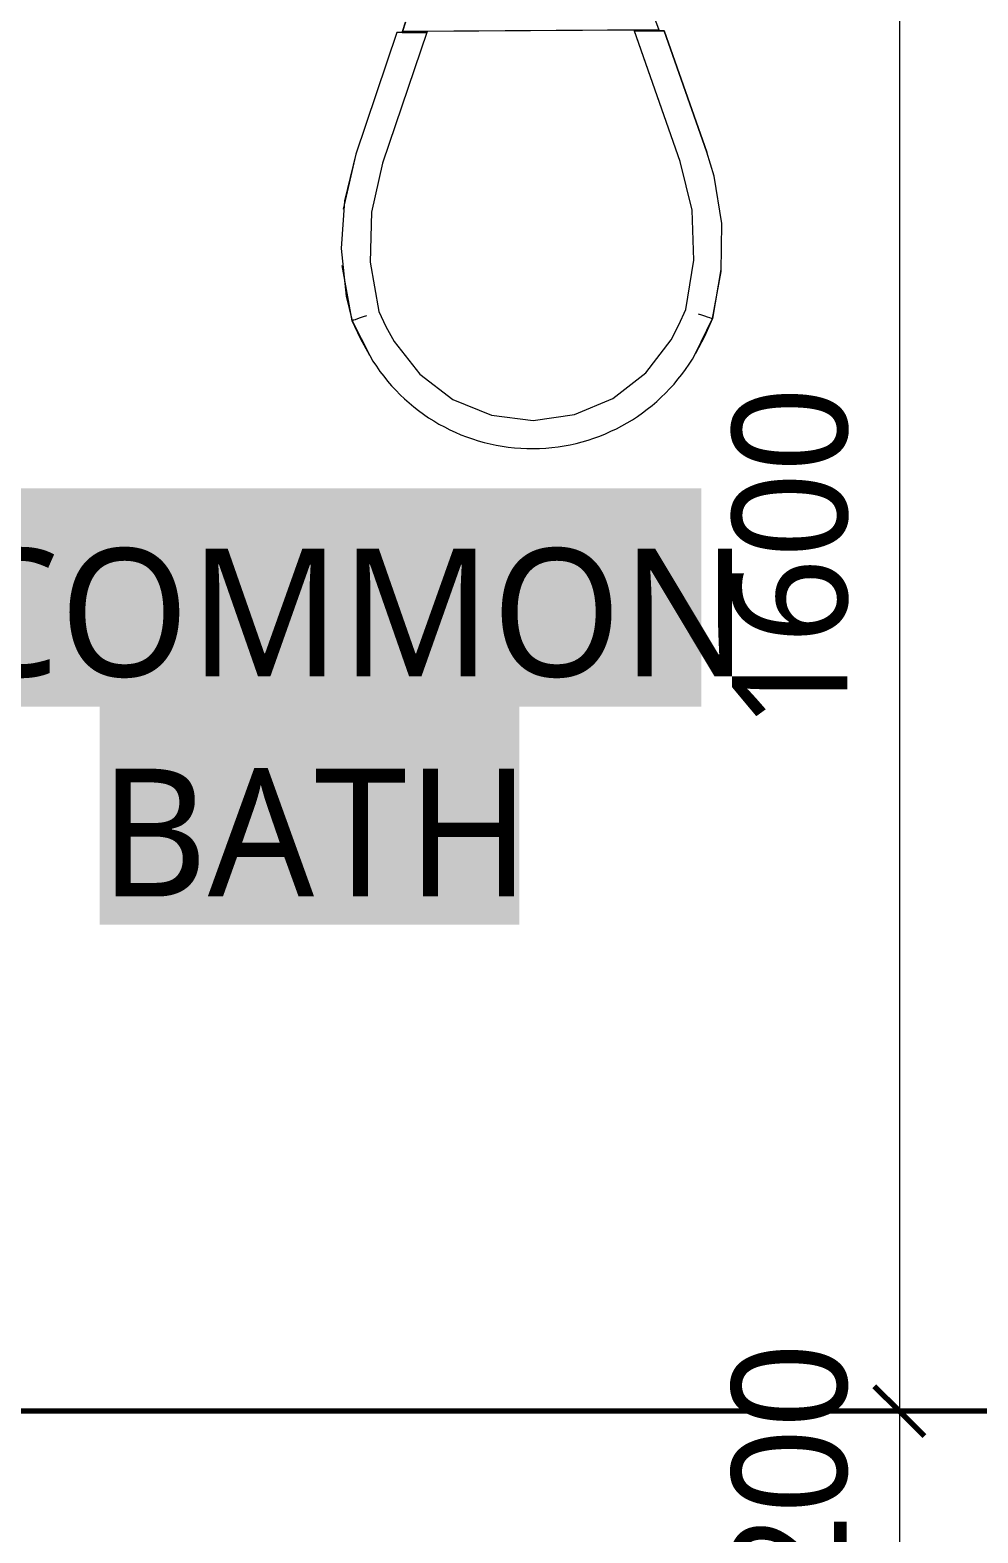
# Model space of a CAD drawing. Header units: millimetres. Extents: x 4711 to 63961, y 15357 to 39432.
# Drawn here: x 21332 to 22280, y 28223 to 29727 of the extents above; entities that cross this region are included whole.
import ezdxf

# ---------------------------------------------------------------- set-up
doc = ezdxf.new("R2010")
doc.units = ezdxf.units.MM
for name, color, linetype in [('A-SANITARY', 50, 'Continuous'), ('A-WALL', 240, 'Continuous'), ('DIM-Text', 176, 'Continuous')]:
    doc.layers.add(name, color=color, linetype=linetype)
doc.styles.add('PDF Trebuchet MS', font='trebuc.ttf')

msp = doc.modelspace()

# ---------------------------------------------------------------- linework, layer by layer
at = {"lineweight": 18}
for points in [[(21704.2, 29725), (21707.3, 29734.3)], [(21959.9, 29725.6), (21966.1, 29725.6), (21965.7, 29725.6), (21964.6, 29725.6), (21962.7, 29725.6), (21960.2, 29725.6), (21957.1, 29725.6), (21953.8, 29725.5), (21950.3, 29725.5), (21936.2, 29725.4)]]:
    msp.add_lwpolyline(points, dxfattribs=at)
at = {"lineweight": 70}
msp.add_lwpolyline([(22226.4, 28319.8), (22201.4, 28344.8), (22176.4, 28369.8)], dxfattribs=at)
at = {"lineweight": 9}
msp.add_lwpolyline([(22161.8, 28344.8), (22201.4, 28344.8), (22276.4, 28344.8)], dxfattribs=at)
at = {"lineweight": 9, "transparency": 33554559}
for points in [[(21255.7, 29268.1), (22003.1, 29268.1), (21255.7, 29049.8), (22003.1, 29049.8)], [(21401.2, 29049.8), (21821.2, 29049.8), (21401.2, 28831.5), (21821.2, 28831.5)]]:
    msp.add_solid(points, dxfattribs=at)
at = {"layer": 'A-SANITARY', "lineweight": 18}
for points in [[(21951.6, 29768.4), (21953.1, 29751.8), (21957.3, 29735.8), (21960.5, 29726.6), (21704.2, 29725), (21707.3, 29734.3), (21703.8, 29724)], [(21951.6, 29777.8), (21951.6, 29768.4), (21951.6, 29777.8), (21951.6, 29768.4), (21953.1, 29751.8), (21957.3, 29735.8), (21960.9, 29725.6)], [(21704.8, 29724), (21698.6, 29724), (21657.5, 29602.4), (21646.1, 29555.8), (21642.9, 29508), (21647.9, 29460.4), (21653.9, 29435.7), (21671.4, 29400.8), (21662.1, 29418), (21653.9, 29435.7), (21643.8, 29491.1)], [(21703.9, 29724), (21728.5, 29724.2), (21714.5, 29724.1), (21710.9, 29724), (21707.6, 29724), (21704.6, 29724), (21702, 29724), (21700.2, 29724), (21699, 29724), (21698.6, 29724), (21657.5, 29602.4), (21645, 29547.4)], [(21728.5, 29724.2), (21684.3, 29593.3), (21673.1, 29544.5), (21671.9, 29494.4), (21680.6, 29445.1), (21687.7, 29429.9), (21695.8, 29415.1), (21721.4, 29382.2), (21754.7, 29357), (21793.3, 29341.3), (21834.8, 29336.1), (21876.1, 29341.8), (21914.6, 29358), (21947.5, 29383.6), (21972.8, 29416.8), (21980.6, 29431.7), (21987.5, 29447), (21995.7, 29496.4), (21993.8, 29546.5), (21982, 29595.1), (21936.2, 29725.4), (21960.8, 29725.6)], [(22022.7, 29487), (22014.4, 29437.9), (22006.4, 29420.1), (21997.3, 29402.8), (22014.4, 29437.9), (22023.1, 29485), (22023.7, 29532.9), (22016, 29580.2), (22008.7, 29604.5), (21966.1, 29725.6), (22008.7, 29604.5)], [(21668.1, 29440.7), (21664.9, 29439.6), (21661.9, 29438.5), (21659.3, 29437.6), (21657, 29436.8), (21655.3, 29436.2), (21654.3, 29435.8), (21653.9, 29435.7)], [(22000.1, 29442.8), (22003.3, 29441.7), (22006.3, 29440.7), (22009, 29439.8), (22011.3, 29439), (22013, 29438.4), (22014, 29438), (22014.4, 29437.9)]]:
    msp.add_lwpolyline(points, dxfattribs=at)
at = {"layer": 'A-SANITARY', "lineweight": 9}
msp.add_lwpolyline([(21695.8, 29415.1), (21721.4, 29382.2), (21754.7, 29357), (21793.3, 29341.3), (21834.8, 29336.1), (21876.1, 29341.8), (21914.6, 29358), (21947.5, 29383.6), (21972.8, 29416.8), (21980.6, 29431.7), (21987.5, 29447), (21995.7, 29496.4), (21993.8, 29546.5), (21982, 29595.1), (21935.8, 29726.4), (21728.9, 29725.2), (21684.3, 29593.3), (21673.1, 29544.5), (21671.9, 29494.4), (21680.6, 29445.1), (21687.7, 29429.9)], close=True, dxfattribs=at)
at = {"layer": 'A-SANITARY', "lineweight": 18}
msp.add_arc((21833.8, 29496.1), 188.3, 210.3986, 330.3106, dxfattribs=at)
at = {"layer": 'A-WALL', "lineweight": 70}
msp.add_lwpolyline([(20411, 28344.8), (20411, 29944.8), (23531, 29944.8), (23531, 28344.8)], close=True, dxfattribs=at)
at = {"layer": 'DIM-Text', "lineweight": 9}
msp.add_lwpolyline([(22201.4, 36869.2), (22201.4, 36619.2), (22201.4, 32344.8), (22201.4, 32144.8), (22201.4, 30144.8), (22201.4, 29944.8), (22201.4, 28344.8), (22201.4, 28144.8), (22201.4, 25144.8), (22201.4, 24944.8), (22201.4, 24144.8), (22201.4, 23444.8), (22201.4, 18985.4), (22201.4, 18269.2)], dxfattribs=at)

# ---------------------------------------------------------------- texts
at = {"layer": 'DIM-Text', "char_height": 115.11, "attachment_point": 7, "rotation": 90, "style": 'PDF Trebuchet MS'}
for s, insert in [('1600', (22150.6, 29026.8)), ('200', (22150.2, 28156.3))]:
    msp.add_mtext(s, dxfattribs=dict(at, insert=insert))
at = {"layer": 'DIM-Text', "char_height": 127.9, "attachment_point": 7, "style": 'PDF Trebuchet MS'}
for s, insert in [('COMMON', (21255.7, 29078.1)), ('BATH', (21401.2, 28859.8))]:
    msp.add_mtext(s, dxfattribs=dict(at, insert=insert))

doc.saveas('drawing.dxf')
